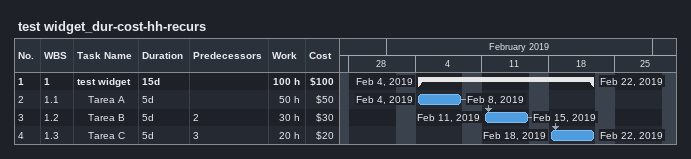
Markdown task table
test widget_dur-cost-hh-recurs

| ID | WBS | Task | Duration | Start | Finish | Predecessors | Work (h) | Cost ($) |
|---|---|---|---|---|---|---|---|---|
| 1 | 1 | **test widget** | 15d | 2019-02-04 | 2019-02-22 |  | 100 | 100 |
| 2 | 1.1 | Tarea A | 5d | 2019-02-04 | 2019-02-08 |  | 50 | 50 |
| 3 | 1.2 | Tarea B | 5d | 2019-02-11 | 2019-02-15 | 2 | 30 | 30 |
| 4 | 1.3 | Tarea C | 5d | 2019-02-18 | 2019-02-22 | 3 | 20 | 20 |
